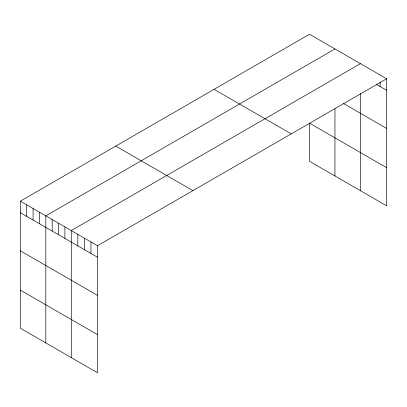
<?xml version="1.0" encoding="UTF-8"?>
<svg xmlns="http://www.w3.org/2000/svg" width="407" height="407" viewBox="0 0 407 407"><rect width="100%" height="100%" fill="white"/><g stroke="black" fill="none" stroke-linecap="round" stroke-linejoin="round"><path stroke-width="0.61" d="M20.35 201.175L97.507 245.721L97.507 372.761L20.35 328.215L20.35 201.175L309.493 34.239L386.65 78.785L386.65 205.825L309.493 161.279L309.493 123.158L386.65 167.704M334.956 48.937L45.813 215.873L45.813 342.913M360.419 63.64L71.276 230.576L71.276 357.616M97.507 245.721L386.65 78.785M376.266 84.305L386.65 90.298M343.442 103.48L386.65 128.424M214.077 89.326L291.234 133.872M115.766 146.082L192.923 190.634M20.35 212.688L97.507 257.234M20.35 250.814L97.507 295.36M20.35 290.089L97.507 334.635M380.092 82.27L380.092 86.513M360.419 93.579L360.419 190.68M334.956 108.694L334.956 175.982M90.949 241.931L90.949 253.449M84.391 238.146L84.391 249.664M77.834 234.361L77.834 245.874M64.906 226.897L64.906 238.416M58.542 223.224L58.542 234.737M52.177 219.551L52.177 231.064M39.448 212.2L39.448 223.713M33.079 208.521L33.079 220.039M26.714 204.848L26.714 216.361"/></g></svg>
